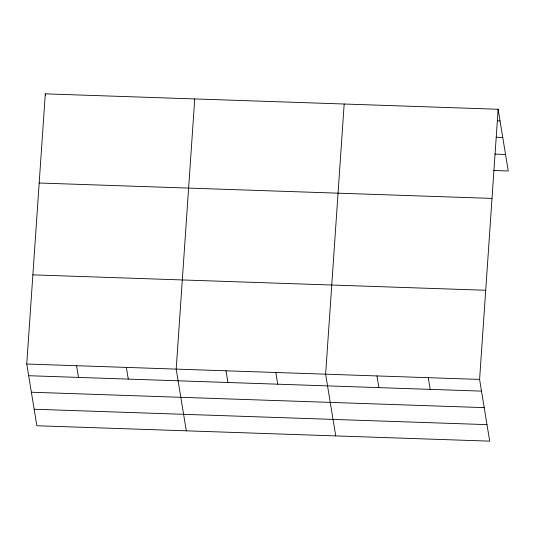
<?xml version="1.0" encoding="UTF-8"?>
<svg xmlns="http://www.w3.org/2000/svg" width="535" height="535" viewBox="0 0 535 535"><rect width="100%" height="100%" fill="white"/><g stroke="black" fill="none" stroke-linecap="round" stroke-linejoin="round"><path stroke-width="0.8" d="M498.138 109.254L479.594 379.422L489.699 441.148L36.855 425.746L26.75 364.021L45.301 93.852L498.138 109.254L508.25 170.979L493.35 170.471M194.74 98.935L176.189 369.103L186.294 430.829M344.172 104.017L325.628 374.186L335.733 435.911M497.577 120.863L500.058 120.95M496.139 137.234L502.76 137.462M494.788 154.107L505.548 154.468M39.175 183.01L492.019 198.411M32.869 274.863L485.713 290.264M26.75 364.021L479.594 379.422M28.663 375.717L481.507 391.118M31.371 392.229L484.215 407.63M34.153 409.235L486.997 424.636M428.274 377.677L430.187 389.373M376.948 375.931L378.867 387.628M275.813 372.487L277.732 384.19M226.004 370.795L227.917 382.492M126.374 367.411L128.293 379.108M45.301 93.852L45.555 95.411M76.565 365.713L78.478 377.409"/></g></svg>
